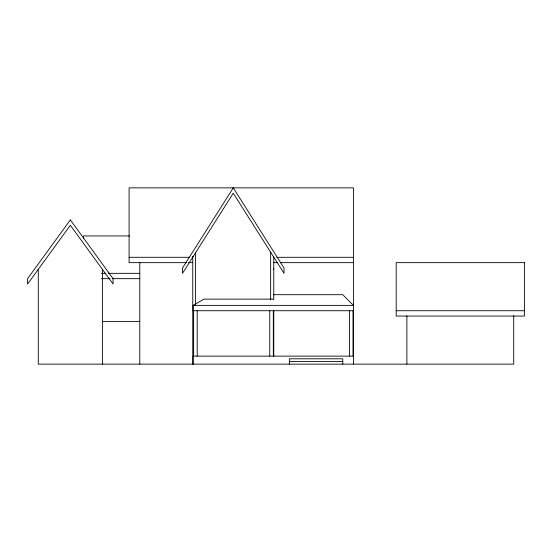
<?xml version="1.0" encoding="UTF-8"?>
<svg xmlns="http://www.w3.org/2000/svg" width="552" height="552" viewBox="0 0 552 552"><rect width="100%" height="100%" fill="white"/><g stroke="black" fill="none" stroke-linecap="round" stroke-linejoin="round"><path stroke-width="0.83" d="M353.459 310.721L193.2 310.721L193.2 305.38L203.881 299.149L273.33 299.149M129.554 235.939L83.518 235.939L83.518 238.485M193.2 256.459L192.751 256.459L192.751 364.141M129.099 257.301L189.784 257.301M276.773 257.301L353.459 257.301M186.693 262.648L129.099 262.648L129.099 187.859L353.459 187.859L353.459 364.141M188.411 262.648L192.71 262.648M273.516 262.648L277.815 262.648M280.388 262.648L353.459 262.648M273.33 269.017L273.771 269.017M101.423 273.33L105.68 273.33M108.24 273.33L139.78 273.33M101.423 278.67L109.945 278.67M112.504 278.67L139.78 278.67M273.33 294.699L342.771 294.699L353.459 305.38L193.2 305.38M396.191 310.721L524.4 310.721M102.389 321.409L139.78 321.409M353.459 356.13L193.2 356.13L193.2 364.141M289.351 361.47L342.771 361.47M513.719 315.703L513.719 364.141L38.281 364.141L38.281 269.321M406.879 315.889L406.879 364.141M353.011 310.721L353.011 356.13M349.45 310.721L349.45 356.13M342.771 364.141L342.771 358.8L289.351 358.8L289.351 364.141M273.771 299.522L273.771 257.301L273.33 257.301L273.33 256.459M273.771 310.148L273.771 356.426M273.33 310.721L273.33 356.13M270.659 252.243L270.659 299.584M269.769 310.721L269.769 356.13M197.209 310.721L197.209 356.13M195.429 252.947L195.429 304.663M193.648 310.721L193.648 356.13M139.78 262.283L139.78 364.141M102.389 269.321L102.389 364.141M233.261 187.859L182.519 267.989L182.519 273.33L233.261 193.2L284.011 273.33L284.011 267.989L233.261 187.859M70.339 219.91L27.6 278.67L27.6 284.011L70.339 225.25L113.07 284.011L113.07 278.67L70.339 219.91M524.4 262.648L396.191 262.648L396.191 316.061L524.4 316.061L524.4 262.648"/></g></svg>
